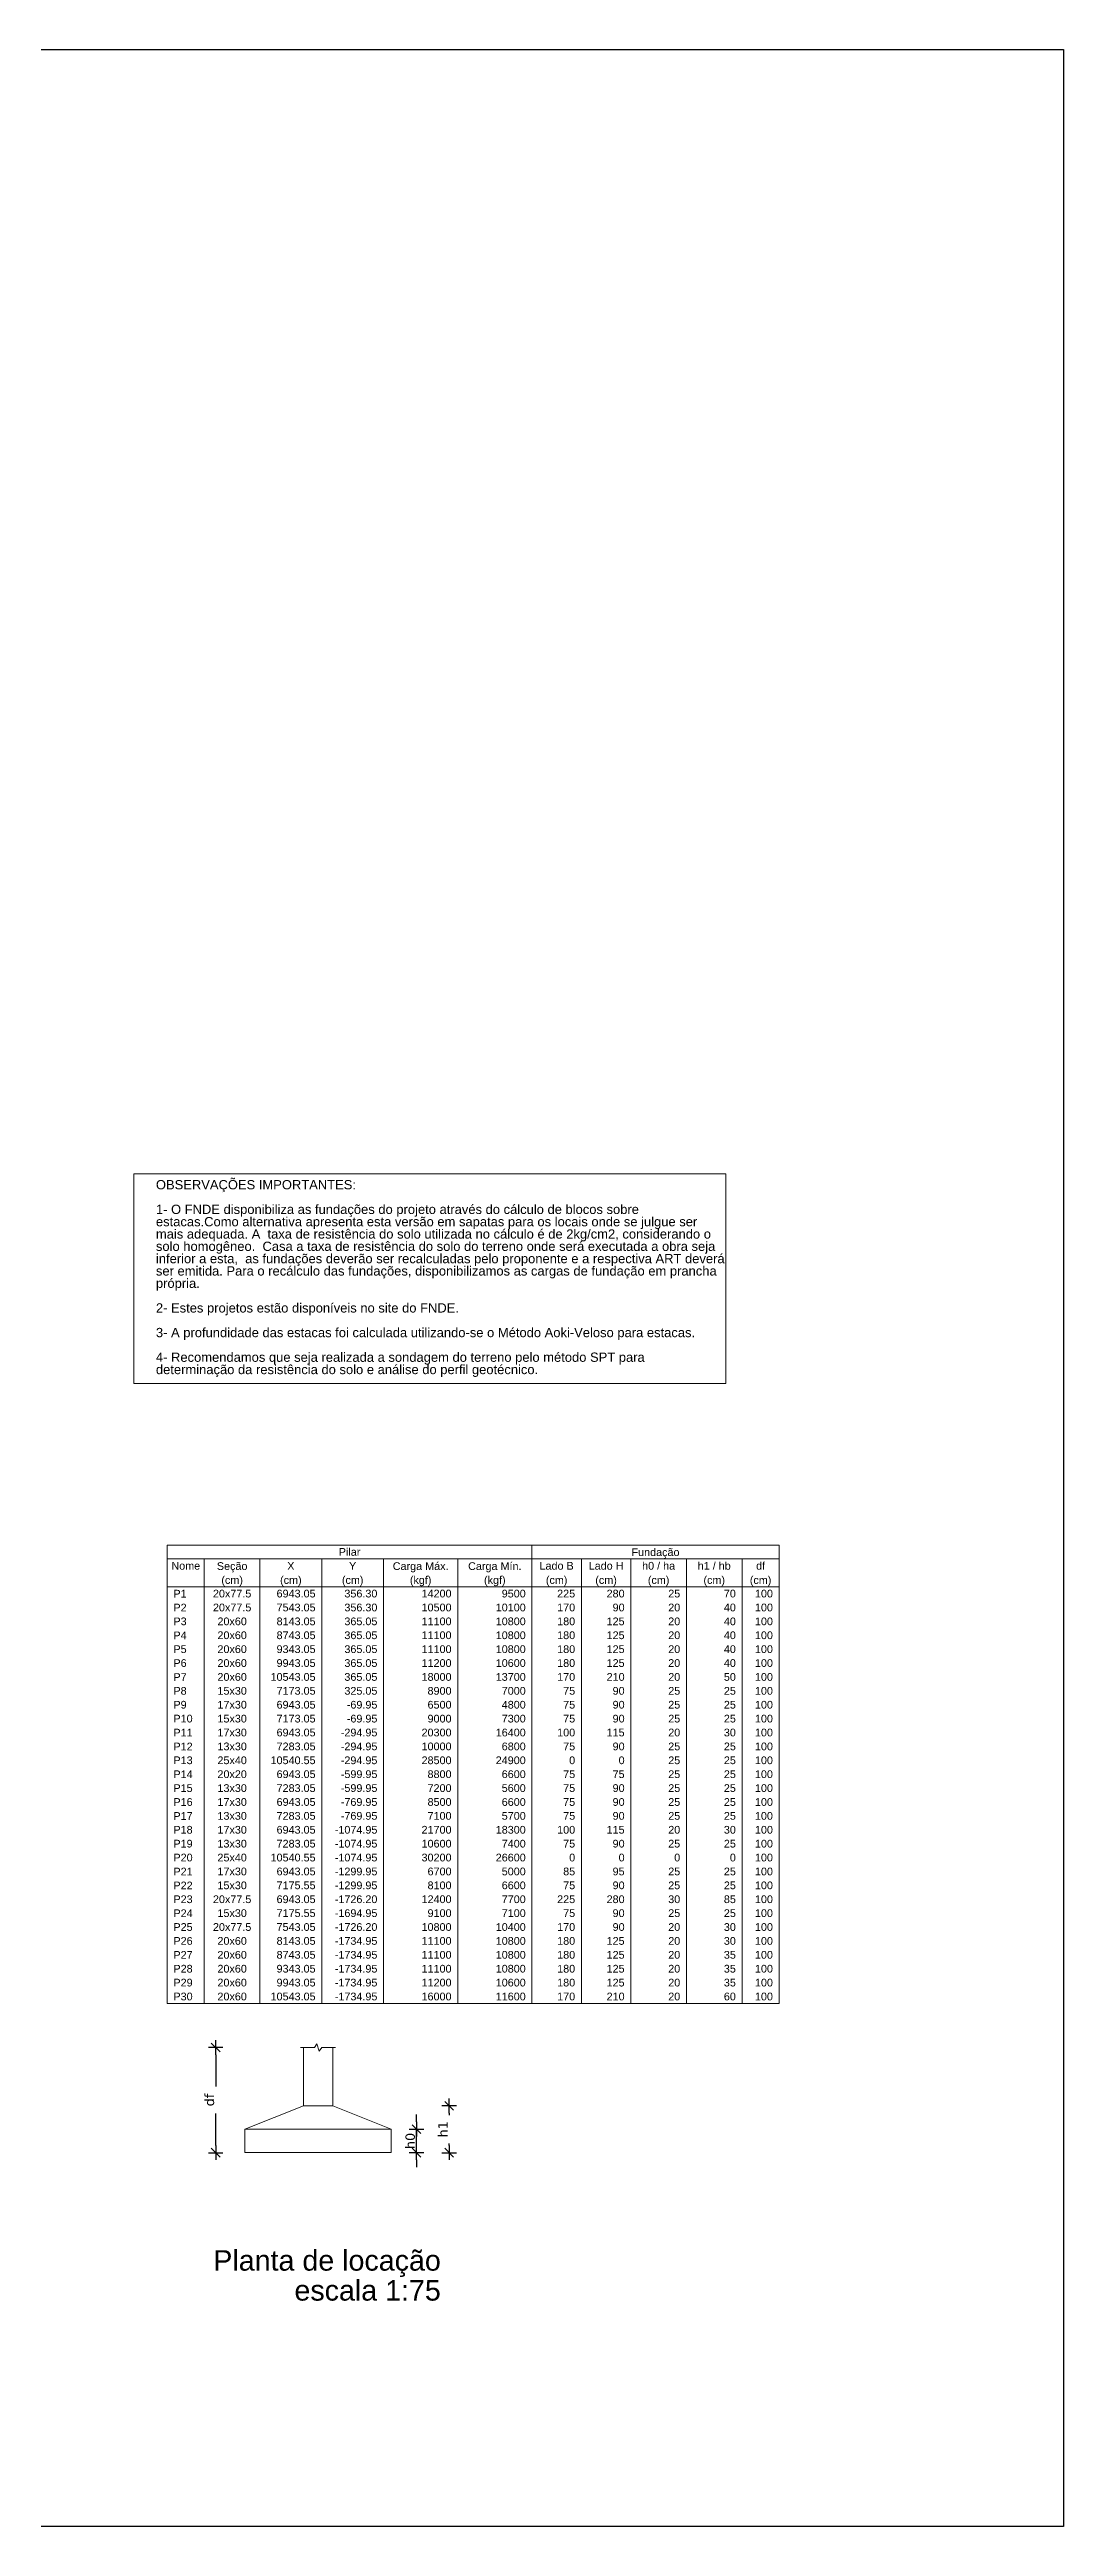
# Model space of a CAD drawing. Extents: x 25 to 1028, y -81 to 176.
# Drawn here: x 841.41 to 858.73, y -80.66 to -38.3 of the extents above; entities that cross this region are included whole.
import ezdxf

# ---------------------------------------------------------------- set-up
doc = ezdxf.new("R2010")
doc.units = 0
doc.header["$LTSCALE"] = 0.3
doc.header["$PDSIZE"] = 0.1
doc.layers.get('0').update_dxf_attribs({"linetype": 'CONTINUOUS'})
doc.layers.get('Defpoints').update_dxf_attribs({"linetype": 'CONTINUOUS'})
doc.layers.add('ARQ-CTA-1_100', color=1, linetype='CONTINUOUS')
for name, color, linetype, lineweight in [('DT-Título', 3, 'CONTINUOUS', 20), ('LC-Seção das fundações', 7, 'CONTINUOUS', 5), ('LC-Tabelas', 1, 'CONTINUOUS', 20), ('LC-Textos', 3, 'CONTINUOUS', 20), ('LC-Textos das tabelas', 5, 'CONTINUOUS', 5)]:
    doc.layers.add(name, color=color, linetype=linetype, lineweight=lineweight)
doc.layers.add('VPort', color=45, linetype='CONTINUOUS', plot=False)
doc.styles.add('Arial', font='arial.ttf')
doc.styles.add('FNDE Texto Cota 0100', font='verdana.ttf', dxfattribs={"height": 0.16})
doc.dimstyles.new('FNDE 1-0100', dxfattribs={"dimscale": 2.5, "dimtxt": 0.16, "dimasz": 0.05, "dimexe": 0.15, "dimexo": 0.15, "dimgap": 0.05, "dimtad": 1, "dimzin": 4, "dimdsep": 46, "dimtxsty": 'FNDE Texto Cota 0100', "dimblk": 'tic', "dimcen": 0.15, "dimdle": 0.15, "dimse1": 1, "dimse2": 1, "dimclrd": 251, "dimclre": 251, "dimclrt": 256, "dimaunit": 1, "dimadec": 3, "dimazin": 0, "dimtfac": 1, "dimtix": 1, "dimtmove": 2, "dimatfit": 3, "dimldrblk": 'tic', "dimfxl": 0.15, "dimtvp": 1, "dimtolj": 1, "dimtzin": 0, "dimarcsym": 0})

# ---------------------------------------------------------------- blocks, each defined once
blk = doc.blocks.new('tic')
at = {"color": 251}
for p, q in [((-1, 0), (1, 0)), ((0, -1), (0, 1))]:
    blk.add_line(p, q, dxfattribs=at)
blk.add_line((-0.6, -0.6), (0.6, 0.6))
blk = doc.blocks.new('*D722')
at = {"layer": 'ARQ-CTA-1_100', "color": 251, "lineweight": -2}
for p, q in [((844.244, -72.589), (844.244, -73.134)), ((844.244, -74.139), (844.244, -73.594))]:
    blk.add_line(p, q, dxfattribs=at)
at = {"layer": 'Defpoints', "color": 0}
for p in [(844.244, -72.464), (845.694, -72.464), (844.744, -74.264)]:
    blk.add_point(p, dxfattribs=at)
at = {"layer": 'ARQ-CTA-1_100', "color": 251, "lineweight": -2, "xscale": 0.125, "yscale": 0.125, "zscale": 0.125}
for p, rotation in [((844.244, -72.464), 90), ((844.244, -74.264), 270)]:
    blk.add_blockref('tic', p, dxfattribs=dict(at, rotation=rotation))
at = {"layer": 'ARQ-CTA-1_100', "insert": (844.138, -73.364), "char_height": 0.16, "attachment_point": 5, "rotation": 90, "style": 'FNDE Texto Cota 0100'}
blk.add_mtext('\\A1;df', dxfattribs=at)
blk = doc.blocks.new('*D723')
at = {"layer": 'ARQ-CTA-1_100', "color": 251, "lineweight": -2}
for p, q in [((847.674, -73.739), (847.674, -73.614)), ((847.674, -74.264), (847.674, -73.864)), ((847.674, -74.389), (847.674, -74.514))]:
    blk.add_line(p, q, dxfattribs=at)
at = {"layer": 'Defpoints', "color": 0}
for p in [(847.424, -73.864), (847.674, -73.864), (847.424, -74.264)]:
    blk.add_point(p, dxfattribs=at)
at = {"layer": 'ARQ-CTA-1_100', "color": 251, "lineweight": -2, "xscale": 0.125, "yscale": 0.125, "zscale": 0.125}
for p, rotation in [((847.674, -73.864), 270), ((847.674, -74.264), 90)]:
    blk.add_blockref('tic', p, dxfattribs=dict(at, rotation=rotation))
at = {"layer": 'ARQ-CTA-1_100', "insert": (847.568, -74.064), "char_height": 0.16, "attachment_point": 5, "rotation": 90, "style": 'FNDE Texto Cota 0100'}
blk.add_mtext('\\A1;h0', dxfattribs=at)
blk = doc.blocks.new('*D724')
at = {"layer": 'ARQ-CTA-1_100', "color": 251, "lineweight": -2}
for p, q in [((848.232, -73.589), (848.232, -73.621)), ((848.232, -74.139), (848.232, -74.107))]:
    blk.add_line(p, q, dxfattribs=at)
at = {"layer": 'Defpoints', "color": 0}
for p in [(846.732, -73.464), (848.232, -73.464), (847.732, -74.264)]:
    blk.add_point(p, dxfattribs=at)
at = {"layer": 'ARQ-CTA-1_100', "color": 251, "lineweight": -2, "xscale": 0.125, "yscale": 0.125, "zscale": 0.125}
for p, rotation in [((848.232, -73.464), 90), ((848.232, -74.264), 270)]:
    blk.add_blockref('tic', p, dxfattribs=dict(at, rotation=rotation))
at = {"layer": 'ARQ-CTA-1_100', "insert": (848.126, -73.864), "char_height": 0.16, "attachment_point": 5, "rotation": 90, "style": 'FNDE Texto Cota 0100'}
blk.add_mtext('\\A1;h1', dxfattribs=at)

msp = doc.modelspace()

# ---------------------------------------------------------------- linework, layer by layer
at = {"layer": 'DT-Título'}
msp.add_lwpolyline([(842.84549668, -57.52429251), (852.96214353, -57.52429251), (852.96214353, -61.10739873), (842.84549668, -61.10739873)], close=True, dxfattribs=at)
at = {"layer": 'LC-Seção das fundações', "linetype": 'Continuous'}
for p, q in [((845.74357985, -73.46362672), (846.24357985, -73.46362672)), ((844.74357985, -73.86362672), (847.24357985, -73.86362672))]:
    msp.add_line(p, q, dxfattribs=at)
for points in [[(845.69357985, -72.46362672), (845.93057985, -72.46362672), (845.97257985, -72.40062672), (846.01457985, -72.52662672), (846.05657985, -72.46362672), (846.29357985, -72.46362672)], [(845.74357985, -72.46362672), (845.74357985, -73.46362672), (844.74357985, -73.86362672), (844.74357985, -74.26362672), (847.24357985, -74.26362672), (847.24357985, -73.86362672), (846.24357985, -73.46362672), (846.24357985, -72.46362672)]]:
    msp.add_lwpolyline(points, dxfattribs=at)
at = {"layer": 'LC-Tabelas'}
for p, q in [((843.41637985, -63.87282672), (853.87077985, -63.87282672)), ((843.41637985, -63.87282672), (843.41637985, -71.71362672)), ((849.64677985, -63.87282672), (849.64677985, -64.11042672)), ((853.87077985, -63.87282672), (853.87077985, -71.71362672)), ((853.87077985, -63.87282672), (853.87077985, -64.11042672)), ((843.41637985, -64.11042672), (853.87077985, -64.11042672)), ((844.04997985, -64.11042672), (844.04997985, -71.71362672)), ((845.00037985, -64.11042672), (845.00037985, -71.71362672)), ((846.05637985, -64.11042672), (846.05637985, -71.71362672)), ((847.11237985, -64.11042672), (847.11237985, -71.71362672)), ((848.37957985, -64.11042672), (848.37957985, -71.71362672)), ((849.64677985, -64.11042672), (849.64677985, -71.71362672)), ((850.49157985, -64.11042672), (850.49157985, -71.71362672)), ((851.33637985, -64.11042672), (851.33637985, -71.71362672)), ((852.28677985, -64.11042672), (852.28677985, -71.71362672)), ((853.23717985, -64.11042672), (853.23717985, -71.71362672)), ((843.41637985, -64.58562672), (853.87077985, -64.58562672)), ((843.41637985, -71.71362672), (853.87077985, -71.71362672))]:
    msp.add_line(p, q, dxfattribs=at)
at = {"layer": 'VPort'}
msp.add_lwpolyline([(812.40033924, -38.29732112), (858.72820673, -38.29732112), (858.72820673, -80.65638397), (812.40033924, -80.65638397)], close=True, dxfattribs=at)

# ---------------------------------------------------------------- texts
at = {"layer": 'LC-Textos', "line_spacing_factor": 0.798, "style": 'Arial'}
for s, insert, char_height, width, attachment_point in [('OBSERVAÇÕES IMPORTANTES:\\P\\P1- O FNDE disponibiliza as fundações do projeto através do cálculo de blocos sobre estacas.Como alternativa apresenta esta versão em sapatas para os locais onde se julgue ser mais adequada. A  taxa de resistência do solo utilizada no cálculo é de 2kg/cm2, considerando o solo homogêneo.  Casa a taxa de resistência do solo do terreno onde será executada a obra seja inferior a esta,  as fundações deverão ser recalculadas pelo proponente e a respectiva ART deverá ser emitida. Para o recálculo das fundações, disponibilizamos as cargas de fundação em prancha própria.\\P\\P2- Estes projetos estão disponíveis no site do FNDE.\\P\\P3- A profundidade das estacas foi calculada utilizando-se o Método Aoki-Veloso para estacas.\\P\\P4- Recomendamos que seja realizada a sondagem do terreno pelo método SPT para determinação da resistência do solo e análise do perfil geotécnico.', (843.2230436, -60.9988183), 0.1584, 9.6888149165, 7), ('Planta de locação', (848.09027805, -76.38935645), 0.35, 7.14, 9), ('escala 1:75', (848.09027805, -76.79885645), 0.35, 4.62, 9)]:
    msp.add_mtext(s, dxfattribs=dict(at, insert=insert, char_height=char_height, width=width, attachment_point=attachment_point))
at = {"layer": 'LC-Textos das tabelas', "char_height": 0.132, "line_spacing_factor": 0.798, "style": 'Arial'}
for s, insert, width, attachment_point in [('Pilar', (846.53169985, -64.05774672), 0.792, 8), ('Fundação', (851.75889985, -64.10130672), 1.2672, 8), ('Nome', (843.73329985, -64.29534672), 0.6336, 8), ('Seção', (844.52529985, -64.33890672), 0.792, 8), ('X', (845.52849985, -64.29534672), 0.1584, 8), ('Y', (846.58449985, -64.29534672), 0.1584, 8), ('Carga Máx.', (847.74609985, -64.33890672), 1.584, 8), ('Carga Mín.', (849.01329985, -64.33890672), 1.584, 8), ('Lado B', (850.06929985, -64.29534672), 0.9504, 8), ('Lado H', (850.91409985, -64.29534672), 0.9504, 8), ('h0 / ha', (851.81169985, -64.29534672), 1.1088, 8), ('h1 / hb', (852.76209985, -64.29534672), 1.1088, 8), ('df', (853.55409985, -64.29534672), 0.3168, 8), ('P1', (843.52209985, -64.77054672), 0.3168, 7), ('20x77.5', (844.52529985, -64.77054672), 1.1088, 8), ('(cm)', (844.52529985, -64.57650672), 0.6336, 8), ('6943.05', (845.95089985, -64.77054672), 1.1088, 9), ('(cm)', (845.52849985, -64.57650672), 0.6336, 8), ('(cm)', (846.58449985, -64.57650672), 0.6336, 8), ('356.30', (847.00689985, -64.77054672), 0.9504, 9), ('(kgf)', (847.74609985, -64.57650672), 0.792, 8), ('14200', (848.27409985, -64.77054672), 0.792, 9), ('(kgf)', (849.01329985, -64.57650672), 0.792, 8), ('9500', (849.54129985, -64.77054672), 0.6336, 9), ('(cm)', (850.06929985, -64.57650672), 0.6336, 8), ('225', (850.38609985, -64.77054672), 0.4752, 9), ('(cm)', (850.91409985, -64.57650672), 0.6336, 8), ('280', (851.23089985, -64.77054672), 0.4752, 9), ('(cm)', (851.81169985, -64.57650672), 0.6336, 8), ('25', (852.18129985, -64.77054672), 0.3168, 9), ('(cm)', (852.76209985, -64.57650672), 0.6336, 8), ('70', (853.13169985, -64.77054672), 0.3168, 9), ('(cm)', (853.55409985, -64.57650672), 0.6336, 8), ('100', (853.76529985, -64.77054672), 0.4752, 9), ('P2', (843.52209985, -65.00814672), 0.3168, 7), ('P3', (843.52209985, -65.24574672), 0.3168, 7), ('20x77.5', (844.52529985, -65.00814672), 1.1088, 8), ('20x60', (844.52529985, -65.24574672), 0.792, 8), ('8143.05', (845.95089985, -65.24574672), 1.1088, 9), ('7543.05', (845.95089985, -65.00814672), 1.1088, 9), ('356.30', (847.00689985, -65.00814672), 0.9504, 9), ('365.05', (847.00689985, -65.24574672), 0.9504, 9), ('10500', (848.27409985, -65.00814672), 0.792, 9), ('11100', (848.27409985, -65.24574672), 0.792, 9), ('10100', (849.54129985, -65.00814672), 0.792, 9), ('10800', (849.54129985, -65.24574672), 0.792, 9), ('170', (850.38609985, -65.00814672), 0.4752, 9), ('180', (850.38609985, -65.24574672), 0.4752, 9), ('125', (851.23089985, -65.24574672), 0.4752, 9), ('90', (851.23089985, -65.00814672), 0.4752, 9), ('20', (852.18129985, -65.00814672), 0.3168, 9), ('20', (852.18129985, -65.24574672), 0.3168, 9), ('40', (853.13169985, -65.00814672), 0.3168, 9), ('40', (853.13169985, -65.24574672), 0.3168, 9), ('100', (853.76529985, -65.00814672), 0.4752, 9), ('100', (853.76529985, -65.24574672), 0.4752, 9), ('P4', (843.52209985, -65.48334672), 0.3168, 7), ('P5', (843.52209985, -65.72094672), 0.3168, 7), ('20x60', (844.52529985, -65.48334672), 0.792, 8), ('20x60', (844.52529985, -65.72094672), 0.792, 8), ('8743.05', (845.95089985, -65.48334672), 1.1088, 9), ('9343.05', (845.95089985, -65.72094672), 1.1088, 9), ('365.05', (847.00689985, -65.48334672), 0.9504, 9), ('365.05', (847.00689985, -65.72094672), 0.9504, 9), ('11100', (848.27409985, -65.48334672), 0.792, 9), ('11100', (848.27409985, -65.72094672), 0.792, 9), ('10800', (849.54129985, -65.48334672), 0.792, 9), ('10800', (849.54129985, -65.72094672), 0.792, 9), ('180', (850.38609985, -65.48334672), 0.4752, 9), ('180', (850.38609985, -65.72094672), 0.4752, 9), ('125', (851.23089985, -65.48334672), 0.4752, 9), ('125', (851.23089985, -65.72094672), 0.4752, 9), ('20', (852.18129985, -65.48334672), 0.3168, 9), ('20', (852.18129985, -65.72094672), 0.3168, 9), ('40', (853.13169985, -65.48334672), 0.3168, 9), ('40', (853.13169985, -65.72094672), 0.3168, 9), ('100', (853.76529985, -65.48334672), 0.4752, 9), ('100', (853.76529985, -65.72094672), 0.4752, 9), ('P6', (843.52209985, -65.95854672), 0.3168, 7), ('P7', (843.52209985, -66.19614672), 0.3168, 7), ('20x60', (844.52529985, -65.95854672), 0.792, 8), ('20x60', (844.52529985, -66.19614672), 0.792, 8), ('10543.05', (845.95089985, -66.19614672), 1.2672, 9), ('9943.05', (845.95089985, -65.95854672), 1.1088, 9), ('365.05', (847.00689985, -65.95854672), 0.9504, 9), ('365.05', (847.00689985, -66.19614672), 0.9504, 9), ('11200', (848.27409985, -65.95854672), 0.792, 9), ('18000', (848.27409985, -66.19614672), 0.792, 9), ('10600', (849.54129985, -65.95854672), 0.792, 9), ('13700', (849.54129985, -66.19614672), 0.792, 9), ('180', (850.38609985, -65.95854672), 0.4752, 9), ('170', (850.38609985, -66.19614672), 0.4752, 9), ('210', (851.23089985, -66.19614672), 0.4752, 9), ('125', (851.23089985, -65.95854672), 0.4752, 9), ('20', (852.18129985, -65.95854672), 0.3168, 9), ('20', (852.18129985, -66.19614672), 0.3168, 9), ('40', (853.13169985, -65.95854672), 0.3168, 9), ('50', (853.13169985, -66.19614672), 0.3168, 9), ('100', (853.76529985, -65.95854672), 0.4752, 9), ('100', (853.76529985, -66.19614672), 0.4752, 9), ('P8', (843.52209985, -66.43374672), 0.3168, 7), ('15x30', (844.52529985, -66.43374672), 0.792, 8), ('7173.05', (845.95089985, -66.43374672), 1.1088, 9), ('325.05', (847.00689985, -66.43374672), 0.9504, 9), ('8900', (848.27409985, -66.43374672), 0.6336, 9), ('7000', (849.54129985, -66.43374672), 0.6336, 9), ('75', (850.38609985, -66.43374672), 0.3168, 9), ('90', (851.23089985, -66.43374672), 0.3168, 9), ('25', (852.18129985, -66.43374672), 0.3168, 9), ('25', (853.13169985, -66.43374672), 0.3168, 9), ('100', (853.76529985, -66.43374672), 0.4752, 9), ('P9', (843.52209985, -66.67134672), 0.3168, 7), ('P10', (843.52209985, -66.90894672), 0.4752, 7), ('17x30', (844.52529985, -66.67134672), 0.792, 8), ('15x30', (844.52529985, -66.90894672), 0.792, 8), ('6943.05', (845.95089985, -66.67134672), 1.1088, 9), ('7173.05', (845.95089985, -66.90894672), 1.1088, 9), ('-69.95', (847.00689985, -66.67134672), 0.9504, 9), ('-69.95', (847.00689985, -66.90894672), 0.9504, 9), ('9000', (848.27409985, -66.90894672), 0.6336, 9), ('6500', (848.27409985, -66.67134672), 0.6336, 9), ('4800', (849.54129985, -66.67134672), 0.6336, 9), ('7300', (849.54129985, -66.90894672), 0.6336, 9), ('75', (850.38609985, -66.67134672), 0.3168, 9), ('75', (850.38609985, -66.90894672), 0.3168, 9), ('90', (851.23089985, -66.67134672), 0.3168, 9), ('90', (851.23089985, -66.90894672), 0.3168, 9), ('25', (852.18129985, -66.67134672), 0.3168, 9), ('25', (852.18129985, -66.90894672), 0.3168, 9), ('25', (853.13169985, -66.67134672), 0.3168, 9), ('25', (853.13169985, -66.90894672), 0.3168, 9), ('100', (853.76529985, -66.67134672), 0.4752, 9), ('100', (853.76529985, -66.90894672), 0.4752, 9), ('P11', (843.52209985, -67.14654672), 0.4752, 7), ('P12', (843.52209985, -67.38414672), 0.4752, 7), ('17x30', (844.52529985, -67.14654672), 0.792, 8), ('13x30', (844.52529985, -67.38414672), 0.792, 8), ('6943.05', (845.95089985, -67.14654672), 1.1088, 9), ('7283.05', (845.95089985, -67.38414672), 1.1088, 9), ('-294.95', (847.00689985, -67.14654672), 1.1088, 9), ('-294.95', (847.00689985, -67.38414672), 1.1088, 9), ('20300', (848.27409985, -67.14654672), 0.792, 9), ('10000', (848.27409985, -67.38414672), 0.792, 9), ('16400', (849.54129985, -67.14654672), 0.792, 9), ('6800', (849.54129985, -67.38414672), 0.6336, 9), ('100', (850.38609985, -67.14654672), 0.4752, 9), ('75', (850.38609985, -67.38414672), 0.3168, 9), ('115', (851.23089985, -67.14654672), 0.4752, 9), ('90', (851.23089985, -67.38414672), 0.3168, 9), ('20', (852.18129985, -67.14654672), 0.3168, 9), ('25', (852.18129985, -67.38414672), 0.3168, 9), ('30', (853.13169985, -67.14654672), 0.3168, 9), ('25', (853.13169985, -67.38414672), 0.3168, 9), ('100', (853.76529985, -67.14654672), 0.4752, 9), ('100', (853.76529985, -67.38414672), 0.4752, 9), ('P13', (843.52209985, -67.62174672), 0.4752, 7), ('P14', (843.52209985, -67.85934672), 0.4752, 7), ('25x40', (844.52529985, -67.62174672), 0.792, 8), ('20x20', (844.52529985, -67.85934672), 0.792, 8), ('10540.55', (845.95089985, -67.62174672), 1.2672, 9), ('6943.05', (845.95089985, -67.85934672), 1.1088, 9), ('-294.95', (847.00689985, -67.62174672), 1.1088, 9), ('-599.95', (847.00689985, -67.85934672), 1.1088, 9), ('28500', (848.27409985, -67.62174672), 0.792, 9), ('8800', (848.27409985, -67.85934672), 0.6336, 9), ('24900', (849.54129985, -67.62174672), 0.792, 9), ('6600', (849.54129985, -67.85934672), 0.6336, 9), ('75', (850.38609985, -67.85934672), 0.3168, 9), ('0', (850.38609985, -67.62174672), 0.1584, 9), ('75', (851.23089985, -67.85934672), 0.3168, 9), ('0', (851.23089985, -67.62174672), 0.1584, 9), ('25', (852.18129985, -67.62174672), 0.1584, 9), ('25', (852.18129985, -67.85934672), 0.3168, 9), ('25', (853.13169985, -67.62174672), 0.1584, 9), ('25', (853.13169985, -67.85934672), 0.3168, 9), ('100', (853.76529985, -67.62174672), 0.4752, 9), ('100', (853.76529985, -67.85934672), 0.4752, 9), ('P15', (843.52209985, -68.09694672), 0.4752, 7), ('13x30', (844.52529985, -68.09694672), 0.792, 8), ('7283.05', (845.95089985, -68.09694672), 1.1088, 9), ('-599.95', (847.00689985, -68.09694672), 1.1088, 9), ('7200', (848.27409985, -68.09694672), 0.6336, 9), ('5600', (849.54129985, -68.09694672), 0.6336, 9), ('75', (850.38609985, -68.09694672), 0.3168, 9), ('90', (851.23089985, -68.09694672), 0.3168, 9), ('25', (852.18129985, -68.09694672), 0.3168, 9), ('25', (853.13169985, -68.09694672), 0.3168, 9), ('100', (853.76529985, -68.09694672), 0.4752, 9), ('P16', (843.52209985, -68.33454672), 0.4752, 7), ('P17', (843.52209985, -68.57214672), 0.4752, 7), ('17x30', (844.52529985, -68.33454672), 0.792, 8), ('13x30', (844.52529985, -68.57214672), 0.792, 8), ('6943.05', (845.95089985, -68.33454672), 1.1088, 9), ('7283.05', (845.95089985, -68.57214672), 1.1088, 9), ('-769.95', (847.00689985, -68.33454672), 1.1088, 9), ('-769.95', (847.00689985, -68.57214672), 1.1088, 9), ('8500', (848.27409985, -68.33454672), 0.6336, 9), ('7100', (848.27409985, -68.57214672), 0.6336, 9), ('5700', (849.54129985, -68.57214672), 0.6336, 9), ('6600', (849.54129985, -68.33454672), 0.6336, 9), ('75', (850.38609985, -68.33454672), 0.3168, 9), ('75', (850.38609985, -68.57214672), 0.3168, 9), ('90', (851.23089985, -68.33454672), 0.3168, 9), ('90', (851.23089985, -68.57214672), 0.3168, 9), ('25', (852.18129985, -68.33454672), 0.3168, 9), ('25', (852.18129985, -68.57214672), 0.3168, 9), ('25', (853.13169985, -68.33454672), 0.3168, 9), ('25', (853.13169985, -68.57214672), 0.3168, 9), ('100', (853.76529985, -68.33454672), 0.4752, 9), ('100', (853.76529985, -68.57214672), 0.4752, 9), ('P18', (843.52209985, -68.80974672), 0.4752, 7), ('P19', (843.52209985, -69.04734672), 0.4752, 7), ('17x30', (844.52529985, -68.80974672), 0.792, 8), ('13x30', (844.52529985, -69.04734672), 0.792, 8), ('6943.05', (845.95089985, -68.80974672), 1.1088, 9), ('7283.05', (845.95089985, -69.04734672), 1.1088, 9), ('-1074.95', (847.00689985, -68.80974672), 1.2672, 9), ('-1074.95', (847.00689985, -69.04734672), 1.2672, 9), ('21700', (848.27409985, -68.80974672), 0.792, 9), ('10600', (848.27409985, -69.04734672), 0.792, 9), ('18300', (849.54129985, -68.80974672), 0.792, 9), ('7400', (849.54129985, -69.04734672), 0.6336, 9), ('100', (850.38609985, -68.80974672), 0.4752, 9), ('75', (850.38609985, -69.04734672), 0.3168, 9), ('115', (851.23089985, -68.80974672), 0.4752, 9), ('90', (851.23089985, -69.04734672), 0.3168, 9), ('20', (852.18129985, -68.80974672), 0.3168, 9), ('25', (852.18129985, -69.04734672), 0.3168, 9), ('30', (853.13169985, -68.80974672), 0.3168, 9), ('25', (853.13169985, -69.04734672), 0.3168, 9), ('100', (853.76529985, -68.80974672), 0.4752, 9), ('100', (853.76529985, -69.04734672), 0.4752, 9), ('P20', (843.52209985, -69.28494672), 0.4752, 7), ('P21', (843.52209985, -69.52254672), 0.4752, 7), ('25x40', (844.52529985, -69.28494672), 0.792, 8), ('17x30', (844.52529985, -69.52254672), 0.792, 8), ('10540.55', (845.95089985, -69.28494672), 1.2672, 9), ('6943.05', (845.95089985, -69.52254672), 1.1088, 9), ('-1074.95', (847.00689985, -69.28494672), 1.2672, 9), ('-1299.95', (847.00689985, -69.52254672), 1.2672, 9), ('30200', (848.27409985, -69.28494672), 0.792, 9), ('6700', (848.27409985, -69.52254672), 0.6336, 9), ('26600', (849.54129985, -69.28494672), 0.792, 9), ('5000', (849.54129985, -69.52254672), 0.6336, 9), ('85', (850.38609985, -69.52254672), 0.3168, 9), ('0', (850.38609985, -69.28494672), 0.1584, 9), ('95', (851.23089985, -69.52254672), 0.3168, 9), ('0', (851.23089985, -69.28494672), 0.1584, 9), ('25', (852.18129985, -69.52254672), 0.3168, 9), ('0', (852.18129985, -69.28494672), 0.1584, 9), ('25', (853.13169985, -69.52254672), 0.3168, 9), ('0', (853.13169985, -69.28494672), 0.1584, 9), ('100', (853.76529985, -69.28494672), 0.4752, 9), ('100', (853.76529985, -69.52254672), 0.4752, 9), ('P22', (843.52209985, -69.76014672), 0.4752, 7), ('P23', (843.52209985, -69.99774672), 0.4752, 7), ('20x77.5', (844.52529985, -69.99774672), 1.1088, 8), ('15x30', (844.52529985, -69.76014672), 0.792, 8), ('6943.05', (845.95089985, -69.99774672), 1.1088, 9), ('7175.55', (845.95089985, -69.76014672), 1.1088, 9), ('-1299.95', (847.00689985, -69.76014672), 1.2672, 9), ('-1726.20', (847.00689985, -69.99774672), 1.2672, 9), ('12400', (848.27409985, -69.99774672), 0.792, 9), ('8100', (848.27409985, -69.76014672), 0.6336, 9), ('6600', (849.54129985, -69.76014672), 0.6336, 9), ('7700', (849.54129985, -69.99774672), 0.6336, 9), ('225', (850.38609985, -69.99774672), 0.4752, 9), ('75', (850.38609985, -69.76014672), 0.3168, 9), ('280', (851.23089985, -69.99774672), 0.4752, 9), ('90', (851.23089985, -69.76014672), 0.3168, 9), ('30', (852.18129985, -69.99774672), 0.3168, 9), ('25', (852.18129985, -69.76014672), 0.3168, 9), ('85', (853.13169985, -69.99774672), 0.3168, 9), ('25', (853.13169985, -69.76014672), 0.3168, 9), ('100', (853.76529985, -69.76014672), 0.4752, 9), ('100', (853.76529985, -69.99774672), 0.4752, 9), ('P24', (843.52209985, -70.23534672), 0.4752, 7), ('15x30', (844.52529985, -70.23534672), 0.792, 8), ('7175.55', (845.95089985, -70.23534672), 1.1088, 9), ('-1694.95', (847.00689985, -70.23534672), 1.2672, 9), ('9100', (848.27409985, -70.23534672), 0.6336, 9), ('7100', (849.54129985, -70.23534672), 0.6336, 9), ('75', (850.38609985, -70.23534672), 0.3168, 9), ('90', (851.23089985, -70.23534672), 0.3168, 9), ('25', (852.18129985, -70.23534672), 0.3168, 9), ('25', (853.13169985, -70.23534672), 0.3168, 9), ('100', (853.76529985, -70.23534672), 0.4752, 9), ('P25', (843.52209985, -70.47294672), 0.4752, 7), ('P26', (843.52209985, -70.71054672), 0.4752, 7), ('20x77.5', (844.52529985, -70.47294672), 1.1088, 8), ('20x60', (844.52529985, -70.71054672), 0.792, 8), ('8143.05', (845.95089985, -70.71054672), 1.1088, 9), ('7543.05', (845.95089985, -70.47294672), 1.1088, 9), ('-1726.20', (847.00689985, -70.47294672), 1.2672, 9), ('-1734.95', (847.00689985, -70.71054672), 1.2672, 9), ('10800', (848.27409985, -70.47294672), 0.792, 9), ('11100', (848.27409985, -70.71054672), 0.792, 9), ('10400', (849.54129985, -70.47294672), 0.792, 9), ('10800', (849.54129985, -70.71054672), 0.792, 9), ('170', (850.38609985, -70.47294672), 0.4752, 9), ('180', (850.38609985, -70.71054672), 0.4752, 9), ('125', (851.23089985, -70.71054672), 0.3168, 9), ('90', (851.23089985, -70.47294672), 0.3168, 9), ('20', (852.18129985, -70.47294672), 0.3168, 9), ('20', (852.18129985, -70.71054672), 0.3168, 9), ('30', (853.13169985, -70.47294672), 0.3168, 9), ('30', (853.13169985, -70.71054672), 0.3168, 9), ('100', (853.76529985, -70.47294672), 0.4752, 9), ('100', (853.76529985, -70.71054672), 0.4752, 9), ('P27', (843.52209985, -70.94814672), 0.4752, 7), ('P28', (843.52209985, -71.18574672), 0.4752, 7), ('20x60', (844.52529985, -70.94814672), 0.792, 8), ('20x60', (844.52529985, -71.18574672), 0.792, 8), ('8743.05', (845.95089985, -70.94814672), 1.1088, 9), ('9343.05', (845.95089985, -71.18574672), 1.1088, 9), ('-1734.95', (847.00689985, -70.94814672), 1.2672, 9), ('-1734.95', (847.00689985, -71.18574672), 1.2672, 9), ('11100', (848.27409985, -70.94814672), 0.792, 9), ('11100', (848.27409985, -71.18574672), 0.792, 9), ('10800', (849.54129985, -70.94814672), 0.792, 9), ('10800', (849.54129985, -71.18574672), 0.792, 9), ('180', (850.38609985, -70.94814672), 0.4752, 9), ('180', (850.38609985, -71.18574672), 0.4752, 9), ('125', (851.23089985, -70.94814672), 0.4752, 9), ('125', (851.23089985, -71.18574672), 0.3168, 9), ('20', (852.18129985, -70.94814672), 0.3168, 9), ('20', (852.18129985, -71.18574672), 0.3168, 9), ('35', (853.13169985, -70.94814672), 0.3168, 9), ('35', (853.13169985, -71.18574672), 0.3168, 9), ('100', (853.76529985, -70.94814672), 0.4752, 9), ('100', (853.76529985, -71.18574672), 0.4752, 9), ('P29', (843.52209985, -71.42334672), 0.4752, 7), ('P30', (843.52209985, -71.66094672), 0.4752, 7), ('20x60', (844.52529985, -71.42334672), 0.792, 8), ('20x60', (844.52529985, -71.66094672), 0.792, 8), ('10543.05', (845.95089985, -71.66094672), 1.2672, 9), ('9943.05', (845.95089985, -71.42334672), 1.1088, 9), ('-1734.95', (847.00689985, -71.42334672), 1.2672, 9), ('-1734.95', (847.00689985, -71.66094672), 1.2672, 9), ('11200', (848.27409985, -71.42334672), 0.792, 9), ('16000', (848.27409985, -71.66094672), 0.792, 9), ('10600', (849.54129985, -71.42334672), 0.792, 9), ('11600', (849.54129985, -71.66094672), 0.792, 9), ('180', (850.38609985, -71.42334672), 0.4752, 9), ('170', (850.38609985, -71.66094672), 0.4752, 9), ('210', (851.23089985, -71.66094672), 0.4752, 9), ('125', (851.23089985, -71.42334672), 0.4752, 9), ('20', (852.18129985, -71.42334672), 0.3168, 9), ('20', (852.18129985, -71.66094672), 0.3168, 9), ('35', (853.13169985, -71.42334672), 0.3168, 9), ('60', (853.13169985, -71.66094672), 0.3168, 9), ('100', (853.76529985, -71.42334672), 0.4752, 9), ('100', (853.76529985, -71.66094672), 0.4752, 9)]:
    msp.add_mtext(s, dxfattribs=dict(at, insert=insert, width=width, attachment_point=attachment_point))

# ---------------------------------------------------------------- dimensions: what is measured, and where the dimension line sits
at = {"layer": 'ARQ-CTA-1_100'}
for base, p1, p2, text, picture, middle in [((844.24357985, -72.46362672), (844.74357985, -74.26362672), (845.69357985, -72.46362672), 'df', '*D722', (844.13767985, -73.36362672)), ((848.23191214, -73.46362672), (847.73191214, -74.26362672), (846.73191214, -73.46362672), 'h1', '*D724', (848.12601214, -73.86362672)), ((847.67400387, -73.86362672), (847.42400387, -74.26362672), (847.42400387, -73.86362672), 'h0', '*D723', (847.56810387, -74.06362672))]:
    dim = msp.add_linear_dim(base=base, p1=p1, p2=p2, angle=90, text=text, dimstyle='FNDE 1-0100', dxfattribs=at)
    dim.commit()
    dim.dimension.update_dxf_attribs({"geometry": picture, "text_midpoint": middle, "dimtype": 160})

doc.saveas('drawing.dxf')
